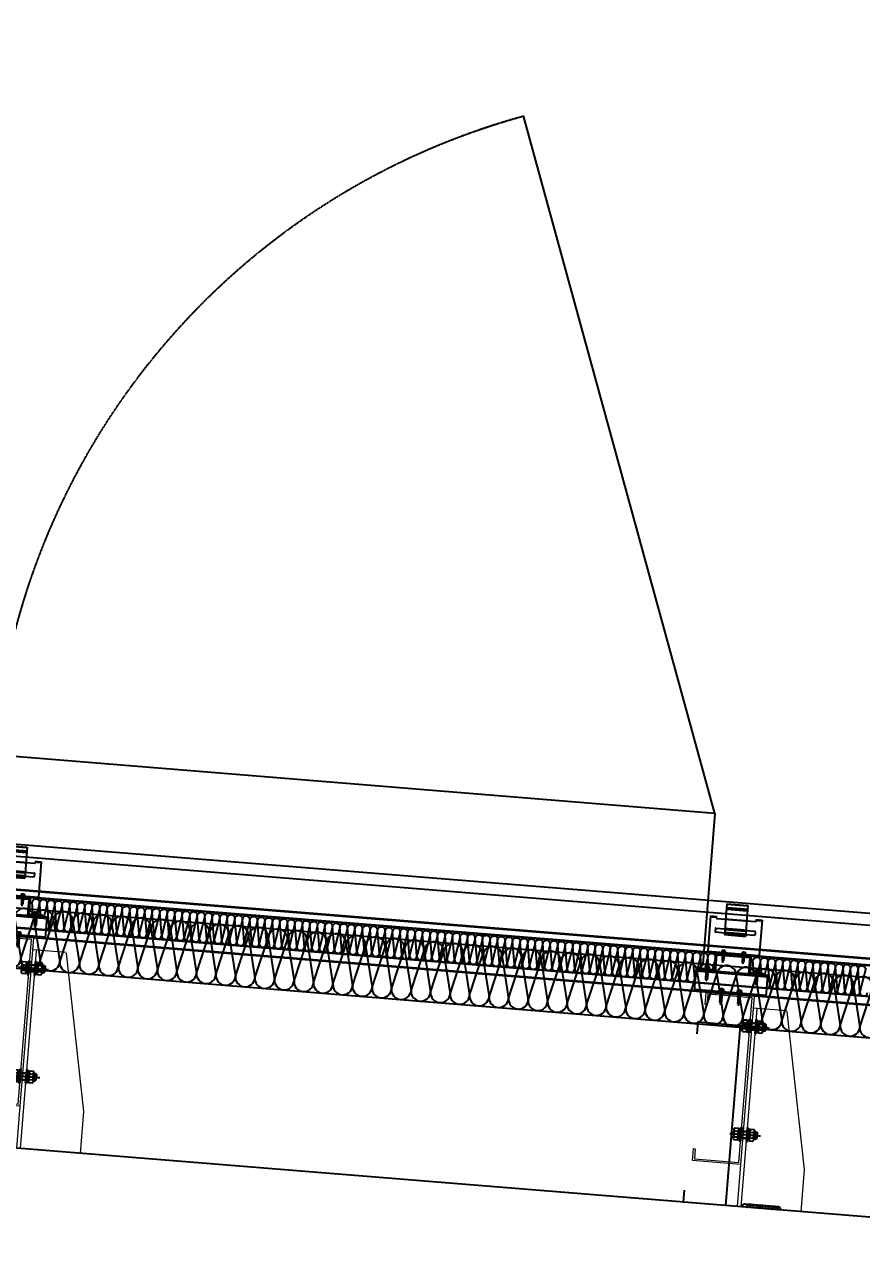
# Model space of a CAD drawing. Extents: x 220580 to 2027826, y -309201 to 71987.
# Drawn here: x 286865 to 288254, y -212316 to -210279 of the extents above; entities that cross this region are included whole.
import ezdxf

# ---------------------------------------------------------------- set-up
doc = ezdxf.new("R2010")
doc.units = 0
for name, pattern in [('CENTER', [2, 1.25, -0.25, 0.25, -0.25]), ('CONTINUOUS0', [0]), ('CONTINUOUS1', [0]), ('DASH', [0.35, 0.25, -0.1])]:
    doc.linetypes.add(name, pattern=pattern)
for name, color, linetype in [('003_THICK', 7, 'CONTINUOUS1'), ('004_THIN', 6, 'CONTINUOUS0'), ('A-AXIS-DP', 126, 'Continuous'), ('A-HATCH-2', 251, 'Continuous'), ('A-LIN-V', 9, 'Continuous'), ('AS-COLN', 6, 'Continuous'), ('BWM', 8, 'Continuous'), ('C18', 4, 'CENTER'), ('DIM', 173, 'Continuous'), ('pj', 4, 'Continuous'), ('Q-焊缝', 8, 'Continuous'), ('SEAMLOK75 - SHEET', 6, 'Continuous'), ('ZX', 240, 'CENTER'), ('建-尺寸', 3, 'Continuous'), ('紧固件', 40, 'Continuous')]:
    doc.layers.add(name, color=color, linetype=linetype)
doc.layers.add('S-dim', color=81, linetype='Continuous', lineweight=0)
doc.layers.add('粗', color=7, linetype='Continuous', lineweight=50)
doc.styles.add('A-DIM_T3', font='SIMPLEX', dxfattribs={"width": 0.705882, "bigfont": 'GBCBIG'})
doc.dimstyles.new('A-DIM&&50', dxfattribs={"dimtxt": 148.75, "dimasz": 50, "dimexe": 125, "dimexo": 150, "dimgap": 63.125, "dimtad": 1, "dimdec": 0, "dimzin": 0, "dimdsep": 46, "dimtxsty": 'A-DIM_T3', "dimblk": 'ARCHTICK', "dimcen": 0.09, "dimclrt": 7, "dimazin": 2, "dimtfac": 1, "dimtdec": 0, "dimtix": 1, "dimtmove": 2, "dimatfit": 3, "dimfxl": 0, "dimtolj": 1, "dimtzin": 0, "dimarcsym": 0})

# ---------------------------------------------------------------- blocks, each defined once
blk = doc.blocks.new('CURVEPATTERNLIB$SYSLIB$岩棉板')
at = {"color": 0}
for p, q in [((0, -17), (12, -67)), ((12, -67), (24, -17))]:
    blk.add_line(p, q, dxfattribs=at)
for centre, start, end in [((12, -17), 0, 180), ((0, -67), 270, 0), ((24, -67), 180, 270)]:
    blk.add_arc(centre, 12, start, end, dxfattribs=at)
blk = doc.blocks.new('e534654')
at = {"layer": 'A-LIN-V', "color": 2}
blk.add_line((300, 700), (5250, 1100), dxfattribs=at)
at = {"layer": 'A-LIN-V'}
blk.add_lwpolyline([(1467.3, 1075.2), (1465.6, 1095.2), (1395.9, 1089.5), (1420, 790.5), (1489.8, 796.1), (1488.2, 816.1)], dxfattribs=at)
at = {"layer": 'AS-COLN'}
for p, q in [((5250, 1500.5), (401.1, 1105.6)), ((5250, 1400.4), (400.1, 1005.4))]:
    blk.add_line(p, q, dxfattribs=at)
at = {"layer": 'A-HATCH-2', "xscale": -1.353561134779942, "yscale": 1.351351351351351, "zscale": 1.351351351351351, "rotation": 4.653246664435114}
for p in [(2598.3, 1291.6), (2339.3, 1270.5), (2371.7, 1273.1), (2404.1, 1275.7), (2436.5, 1278.4), (2468.8, 1281), (2501.2, 1283.7), (2533.6, 1286.3), (2566, 1288.9), (2080.3, 1249.4), (2112.7, 1252), (2145, 1254.7), (2177.4, 1257.3), (2209.8, 1259.9), (2242.2, 1262.6), (2274.6, 1265.2), (2306.9, 1267.8), (1853.6, 1230.9), (1886, 1233.6), (1918.4, 1236.2), (1950.8, 1238.9), (1983.2, 1241.5), (2015.5, 1244.1), (2047.9, 1246.8), (1594.6, 1209.9), (1627, 1212.5), (1659.4, 1215.1), (1691.8, 1217.8), (1724.1, 1220.4), (1756.5, 1223), (1788.9, 1225.7), (1821.3, 1228.3), (1335.6, 1188.8), (1368, 1191.4), (1400.3, 1194), (1432.7, 1196.7), (1465.1, 1199.3), (1497.5, 1202), (1529.9, 1204.6), (1562.2, 1207.2), (1206.1, 1178.2), (1238.5, 1180.9), (1270.8, 1183.5), (1303.2, 1186.1)]:
    blk.add_blockref('CURVEPATTERNLIB$SYSLIB$岩棉板', p, dxfattribs=at)
blk = doc.blocks.new('_ArchTick')
at = {"color": 0, "linetype": 'ByBlock', "const_width": 0.4}
blk.add_lwpolyline([(-0.5, -0.5), (0.5, 0.5)], dxfattribs=at)
blk = doc.blocks.new('*D407')
at = {"layer": 'Defpoints', "color": 0, "transparency": 16777216}
for p in [(-1772729.9, 580856.2), (-1772720.3, 580546.4), (-1775119.2, 580472)]:
    blk.add_point(p, dxfattribs=at)
at = {"layer": '建-尺寸', "color": 0, "lineweight": -2, "transparency": 16777216}
for p, q in [((-1772721.9, 580596.3), (-1772731.5, 580906.2)), ((-1775128.8, 580781.8), (-1772729.9, 580856.2)), ((-1775120.7, 580522), (-1775130.3, 580831.8))]:
    blk.add_line(p, q, dxfattribs=at)
at = {"layer": '建-尺寸', "color": 0, "lineweight": -2, "transparency": 16777216, "xscale": 50, "yscale": 50, "zscale": 50}
for p, rotation in [((-1772729.9, 580856.2), 1.775699479531219), ((-1775128.8, 580781.8), 181.7756994795312)]:
    blk.add_blockref('_ArchTick', p, dxfattribs=dict(at, rotation=rotation))
at = {"layer": '建-尺寸', "color": 7, "transparency": 16777216, "insert": (-1773933.6, 580956.5), "char_height": 148.75, "attachment_point": 5, "rotation": 1.7757, "style": 'A-DIM_T3'}
blk.add_mtext('\\A1;2400', dxfattribs=at)
blk = doc.blocks.new('34t65')
at = {"color": 2, "ltscale": 50}
for p, q in [((1430037, 238183.4), (1430157, 238183.4)), ((1430037, 238148.4), (1430037, 238183.4)), ((1430037, 238180.9), (1430157, 238180.9)), ((1430157, 238183.4), (1430157, 238148.4)), ((1430157, 238150.9), (1430037, 238150.9)), ((1430157, 238148.4), (1430037, 238148.4))]:
    blk.add_line(p, q, dxfattribs=at)
blk = doc.blocks.new('*U1984')
at = {"layer": 'pj'}
for p, q in [((-4.4, 0.5), (-4.4, 0)), ((4.4, 0), (-4.4, 0)), ((-4.1, 0.8), (-3.1, 1)), ((4.1, 0.8), (-4.1, 0.8)), ((-3.1, 3.9), (-3.1, 1)), ((3.1, 1), (-3.1, 1)), ((2.3, 4.2), (-2.3, 4.2)), ((-2, 0.8), (-1.5, 1)), ((-1.5, 3.9), (-1.5, 1)), ((-1.5, 0), (-1.5, -1.6)), ((1.5, 3.9), (1.5, 1)), ((2.2, 0.8), (1.5, 1)), ((1.5, 0), (1.5, -1.1)), ((3.1, 3.9), (3.1, 1)), ((4.1, 0.8), (3.1, 1)), ((4.4, 0.5), (4.4, 0)), ((-2.1, -1.9), (2.1, -1.4)), ((-2.1, -1.9), (-1.5, -1.6)), ((-2.1, -1.9), (-1.5, -2.2)), ((-2.1, -3.3), (2.1, -2.8)), ((-2.1, -3.3), (-1.5, -3)), ((-2.1, -3.3), (-1.5, -3.6)), ((-2.1, -4.7), (2.1, -4.2)), ((-2.1, -4.7), (-1.5, -4.4)), ((-2.1, -4.7), (-1.5, -5)), ((-2.1, -6.1), (2.1, -5.6)), ((-2.1, -6.1), (-1.5, -5.8)), ((-2.1, -6.1), (-1.5, -6.4)), ((-2.1, -7.5), (2.1, -7)), ((-2.1, -7.5), (-1.5, -7.2)), ((-2.1, -7.5), (-1.5, -7.8)), ((-2.1, -8.9), (2.1, -8.4)), ((-2.1, -8.9), (-1.5, -8.6)), ((-2.1, -8.9), (-1.5, -9.2)), ((-2.1, -10.3), (2.1, -9.8)), ((-2.1, -10.3), (-1.5, -10)), ((-2.1, -10.3), (-1.5, -10.6)), ((-2.1, -11.7), (2.1, -11.2)), ((-2.1, -11.7), (-1.5, -11.4)), ((-2.1, -11.7), (-1.5, -12)), ((-2.1, -13.1), (-1.5, -12.8)), ((-2.1, -13.1), (-1.1, -13)), ((-2.1, -13.1), (-1.5, -13.4)), ((-1.5, -1.6), (1.5, -1.1)), ((-1.5, -2.2), (1.5, -1.7)), ((-1.5, -2.2), (-1.5, -3)), ((-1.5, -3), (1.5, -2.5)), ((-1.5, -3.6), (1.5, -3.1)), ((-1.5, -3.6), (-1.5, -4.4)), ((-1.5, -4.4), (1.5, -3.9)), ((-1.5, -5), (1.5, -4.5)), ((-1.5, -5), (-1.5, -5.8)), ((-1.5, -5.8), (1.5, -5.3)), ((-1.5, -6.4), (1.5, -5.9)), ((-1.5, -6.4), (-1.5, -7.2)), ((-1.5, -7.2), (1.5, -6.7)), ((-1.5, -7.8), (1.5, -7.3)), ((-1.5, -7.8), (-1.5, -8.6)), ((-1.5, -8.6), (1.5, -8.1)), ((-1.5, -9.2), (1.5, -8.7)), ((-1.5, -9.2), (-1.5, -10)), ((-1.5, -10), (1.5, -9.5)), ((-1.5, -10.6), (1.5, -10.1)), ((-1.5, -10.6), (-1.5, -11.4)), ((-1.5, -11.4), (1.5, -10.9)), ((-1.5, -12), (1.5, -11.5)), ((-1.5, -12), (-1.5, -12.8)), ((-1.5, -12.8), (-1, -12.7)), ((-1.5, -13.4), (-1.5, -17.2)), ((-1.5, -13.4), (-1.3, -13.4)), ((0, -18.6), (-1.5, -17.2)), ((0, -18.6), (1.5, -17.2)), ((0.6, -12.4), (1.5, -12.3)), ((0.7, -12.8), (2.1, -12.6)), ((0.7, -13), (1.5, -12.9)), ((0.7, -13.8), (1.5, -13.7)), ((0.7, -14.2), (2.1, -14)), ((0.7, -14.4), (1.5, -14.3)), ((1.5, -0.3), (1.5, -1.1)), ((2.1, -1.4), (1.5, -1.1)), ((2.1, -1.4), (1.5, -1.7)), ((1.5, -1.7), (1.5, -2.5)), ((2.1, -2.8), (1.5, -2.5)), ((2.1, -2.8), (1.5, -3.1)), ((1.5, -3.1), (1.5, -3.9)), ((2.1, -4.2), (1.5, -3.9)), ((2.1, -4.2), (1.5, -4.5)), ((1.5, -4.5), (1.5, -5.3)), ((2.1, -5.6), (1.5, -5.3)), ((2.1, -5.6), (1.5, -5.9)), ((1.5, -5.9), (1.5, -6.7)), ((2.1, -7), (1.5, -6.7)), ((2.1, -7), (1.5, -7.3)), ((1.5, -7.3), (1.5, -8.1)), ((2.1, -8.4), (1.5, -8.1)), ((2.1, -8.4), (1.5, -8.7)), ((1.5, -8.7), (1.5, -9.5)), ((2.1, -9.8), (1.5, -9.5)), ((2.1, -9.8), (1.5, -10.1)), ((1.5, -10.1), (1.5, -10.9)), ((2.1, -11.2), (1.5, -10.9)), ((2.1, -11.2), (1.5, -11.5)), ((1.5, -11.5), (1.5, -12.3)), ((2.1, -12.6), (1.5, -12.3)), ((2.1, -12.6), (1.5, -12.9)), ((1.5, -12.9), (1.5, -13.7)), ((2.1, -14), (1.5, -13.7)), ((2.1, -14), (1.5, -14.3)), ((1.5, -14.3), (1.5, -17.2))]:
    blk.add_line(p, q, dxfattribs=at)
blk.add_lwpolyline([(0, -18.6), (0.7, -14.4), (0.7, -12.7, 0.417657), (0.4, -12.4, 0.097062), (-1, -12.7), (-1.5, -13.8)], format="xyb", dxfattribs=at)
for centre, radius, start, end in [((-4.1, 0.5), 0.3, 90, 180), ((-2.3, 3.3), 0.951, 35.4009, 144.5991), ((0, 1), 3.2, 61.0594, 118.9406), ((2.3, 3.3), 0.951, 35.4009, 144.5991), ((4.1, 0.5), 0.3, 0, 90)]:
    blk.add_arc(centre, radius, start, end, dxfattribs=at)
at = {"layer": 'ZX', "ltscale": 0.2}
blk.add_line((0, 4.9), (0, -21), dxfattribs=at)
blk = doc.blocks.new('A$C2F3B4A73')
at = {"layer": '粗', "lineweight": -2}
for p, q in [((25.2, 101.1), (60.4, 101.1)), ((25.2, 101.1), (25.2, 49.6)), ((60.4, 101.1), (60.4, 49.6)), ((0, 78.7), (9.6, 78.7)), ((0, 78.7), (0, 19.8)), ((9.6, 78.7), (9.6, 76.3)), ((10.4, 75.5), (25.2, 75.5)), ((60.4, 75.5), (75.2, 75.5)), ((76, 78.7), (85.6, 78.7)), ((76, 78.7), (76, 76.3)), ((85.6, 78.7), (85.6, 19.8)), ((9.6, 58.4), (9.6, 53.6)), ((10.4, 59.2), (25.2, 59.2)), ((10.4, 52.8), (25.2, 52.8)), ((25.2, 58.4), (60.4, 58.4)), ((25.2, 53.6), (60.4, 53.6)), ((25.2, 49.6), (60.4, 49.6)), ((60.4, 59.2), (75.2, 59.2)), ((60.4, 52.8), (75.2, 52.8)), ((76, 58.4), (76, 53.6)), ((0, 19.8), (85.6, 19.8)), ((0, 18.8), (0, 19.8)), ((0, 18.8), (85.6, 18.8)), ((14.4, 19.8), (14.4, 18.8)), ((71.2, 19.8), (71.2, 18.8)), ((85.6, 19.8), (85.6, 18.8))]:
    blk.add_line(p, q, dxfattribs=at)
at = {"layer": '粗', "linetype": 'DASH', "lineweight": -2}
for p, q in [((25.2, 100.6), (60.4, 100.6)), ((25.2, 94.7), (60.4, 94.7)), ((25.2, 92.3), (60.4, 92.3)), ((0, 77.7), (9.6, 77.7)), ((25.2, 75.5), (60.4, 75.5)), ((76, 77.7), (85.6, 77.7)), ((25.2, 60), (60.4, 60)), ((25.2, 59.2), (60.4, 59.2)), ((25.2, 52.8), (60.4, 52.8)), ((25.2, 52), (60.4, 52)), ((16, 19.8), (16, 18.8)), ((21.6, 19.8), (21.6, 18.8)), ((29.6, 19.8), (29.6, 18.8)), ((35.2, 19.8), (35.2, 18.8)), ((50.4, 19.8), (50.4, 18.8)), ((56, 19.8), (56, 18.8)), ((64, 19.8), (64, 18.8)), ((69.6, 19.8), (69.6, 18.8))]:
    blk.add_line(p, q, dxfattribs=at)
at = {"layer": '粗', "lineweight": -2}
for centre, start, end in [((10.4, 76.3), 180, 270), ((75.2, 76.3), 270, 0), ((10.4, 58.4), 90, 180), ((10.4, 53.6), 180, 270), ((75.2, 58.4), 0, 90), ((75.2, 53.6), 270, 0)]:
    blk.add_arc(centre, 0.8, start, end, dxfattribs=at)
at = {"layer": '紧固件', "color": 2, "yscale": 0.8, "zscale": 0.8}
for p, xscale in [((26.1, 19.8), 0.8), ((59.5, 19.8), -0.8)]:
    blk.add_blockref('*U1984', p, dxfattribs=dict(at, xscale=xscale))
blk = doc.blocks.new('A$C51791418')
blk.add_blockref('A$C2F3B4A73', (-42.8, -15.8))
blk = doc.blocks.new('*U1987')
at = {"layer": '003_THICK', "color": 2}
for points in [[(-11, 13.1, 0.611769), (-11, 6.5, 0.611769)], [(-11, 6.5, 0.305859), (-11, -6.5, 0.305859)], [(31.2, 6.5, 0.61177), (31.2, 13.1, 0.61177)], [(31.2, -6.5, 0.305858), (31.2, 6.5, 0.305858)], [(-11, -6.5, 0.611769), (-11, -13.1, 0.611769)], [(31.2, -13.1, 0.61177), (31.2, -6.5, 0.61177)]]:
    blk.add_lwpolyline(points, format="xyb", dxfattribs=at)
for points in [[(-13, 9.8), (-13, -9.8)], [(-11, 13.1), (-3, 13.1)], [(-11, 6.5), (-3, 6.5)], [(-3.6, 8), (-3.6, -8)], [(-3, 13.1), (-3, -13.1)], [(-3, 12.1), (1.1, 12.1)], [(-3, 0), (1.1, 4.1)], [(-3, -4.1), (1.1, 0)], [(1.1, 15), (4.1, 15)], [(1.1, 15), (1.1, -15)], [(4.1, 15), (4.1, -15)], [(4.1, 8), (16.1, 8)], [(16.1, 15), (16.1, -15)], [(16.1, 15), (19.1, 15)], [(19.1, 15), (19.1, -15)], [(19.1, 12.1), (23.2, 12.1)], [(19.1, 0), (23.2, 4.1)], [(23.2, 13.1), (23.2, -13.1)], [(23.2, 13.1), (31.2, 13.1)], [(23.2, 6.5), (31.2, 6.5)], [(33.2, 9.8), (33.2, -9.8)], [(33.2, 8), (37.5, 8)], [(37.5, 8), (37.5, -8)], [(37.5, 8), (39, 6.5)], [(39, 6.5), (39, -6.5)], [(-11, -6.5), (-3, -6.5)], [(-11, -13.1), (-3, -13.1)], [(-3, -12.1), (1.1, -12.1)], [(1.1, -15), (4.1, -15)], [(4.1, -8), (16.1, -8)], [(16.1, -15), (19.1, -15)], [(19.1, -4.1), (23.2, 0)], [(19.1, -12.1), (23.2, -12.1)], [(23.2, -6.5), (31.2, -6.5)], [(23.2, -13.1), (31.2, -13.1)], [(33.2, -8), (37.5, -8)], [(37.5, -8), (39, -6.5)]]:
    blk.add_lwpolyline(points, dxfattribs=at)
at = {"layer": '004_THIN', "color": 2}
for points in [[(-3.6, 6.5), (16.1, 6.5)], [(33.2, 6.5), (39, 6.5)], [(-3.6, -6.5), (16.1, -6.5)], [(33.2, -6.5), (39, -6.5)]]:
    blk.add_lwpolyline(points, dxfattribs=at)
at = {"layer": 'C18', "color": 1, "ltscale": 0.6}
blk.add_lwpolyline([(-21, 0), (47, 0)], dxfattribs=at)
blk = doc.blocks.new('1112')
at = {"color": 2}
blk.add_lwpolyline([(1432456, 238570.9), (1432478.5, 238570.9), (1432478.5, 238598.4), (1432538.5, 238598.4), (1432538.5, 238570.9), (1432561, 238570.9), (1432561, 238568.4), (1432536, 238568.4), (1432536, 238595.9), (1432481, 238595.9), (1432481, 238568.4), (1432456, 238568.4)], close=True, dxfattribs=at)
at = {"layer": 'S-dim', "ltscale": 10}
for p, q in [((1432412.5, 238511.6), (1432362.5, 238252.3)), ((1432412.5, 238512.7), (1432468.5, 238512.7)), ((1432462.5, 238511.6), (1432462.5, 238182.3)), ((1432362.5, 238252.3), (1432362.5, 238182.3)), ((1432468.5, 238252.3), (1432468.5, 238182.3)), ((1432362.5, 238182.3), (1432468.5, 238182.3))]:
    blk.add_line(p, q, dxfattribs=at)
at = {"layer": 'S-dim', "color": 6, "ltscale": 10}
blk.add_lwpolyline([(1432548.5, 238512.3), (1432548.5, 238532.3), (1432468.5, 238532.3), (1432468.5, 238252.3), (1432548.5, 238252.3), (1432548.5, 238272.3), (1432545.5, 238272.3), (1432545.5, 238255.3), (1432471.5, 238255.3), (1432471.5, 238529.3), (1432545.5, 238529.3), (1432545.5, 238512.3)], close=True, dxfattribs=at)
blk.add_blockref('34t65', (2411.5, 385))
at = {"xscale": -0.7500000000000001, "yscale": 0.7500000000000001, "zscale": 0.7500000000000001, "rotation": 359.9999999722328}
for p in [(1432474.6, 238482.3), (1432474.6, 238302.3)]:
    blk.add_blockref('*U1987', p, dxfattribs=at)
at = {"layer": 'SEAMLOK75 - SHEET', "xscale": -1}
blk.add_blockref('A$C51791418', (1432508.5, 238596.4), dxfattribs=at)
at = {"layer": '紧固件', "xscale": -1.023999999801318, "yscale": 1.023999999801318, "zscale": 1.023999999801318}
for p in [(1432467.3, 238570.9), (1432549.8, 238570.9, 0), (1432493.5, 238535.9), (1432523.5, 238535.9)]:
    blk.add_blockref('*U1984', p, dxfattribs=at)
blk = doc.blocks.new('r5657')
at = {"layer": 'A-LIN-V'}
blk.add_line((-1775119.2, 580472), (-1775111.4, 580222.1), dxfattribs=at)
for points in [[(-1772720.3, 580546.4), (-1773165.5, 581660.7)], [(-1775119.2, 580472), (-1774743.9, 581611.8)], [(-1775119.2, 580472), (-1772720.3, 580546.4)], [(-1772712.6, 580296.5), (-1772720.3, 580546.4)]]:
    blk.add_lwpolyline(points, dxfattribs=at)
at = {"layer": 'A-LIN-V', "linetype": 'DASH'}
for centre, start, end in [((-1772720.3, 580546.4), 111.7757, 181.7757), ((-1775119.2, 580472), 1.7757, 71.7757)]:
    blk.add_arc(centre, 1200, start, end, dxfattribs=at)
at = {"layer": '建-尺寸'}
dim = blk.add_aligned_dim(p1=(-1775119.2, 580472), p2=(-1772720.3, 580546.4), distance=310, dimstyle='A-DIM&&50', dxfattribs=at)
dim.commit()
dim.dimension.update_dxf_attribs({"geometry": '*D407', "text_midpoint": (-1773933.6, 580956.5)})
blk = doc.blocks.new('34t6t5')
at = {"color": 1, "ltscale": 50}
for p, q in [((379864.4, -34024.8), (384626.3, -34409.6)), ((379864.5, -34023.3), (384626.3, -34408.1))]:
    blk.add_line(p, q, dxfattribs=at)
at = {"color": 4, "ltscale": 50}
for p, q in [((384601.3, -34459.6), (379862.8, -34076.7, 0)), ((384601.3, -34458.8), (379862.9, -34075.9, 0)), ((384601.3, -34473.1), (379862.4, -34090.1, 0)), ((384601.3, -34473.9), (379862.4, -34090.9, 0))]:
    blk.add_line(p, q, dxfattribs=at)
at = {"color": 2, "ltscale": 50}
blk.add_line((384601.3, -34472.8), (379862.4, -34089.8, 0), dxfattribs=at)
at = {"layer": 'BWM'}
for points in [[(382540.8, -34268.7), (382539.1, -34248.3, -1), (382551.5, -34249.3), (382546.6, -34269.1)], [(382553.3, -34269.7), (382551.5, -34249.3, -1), (382564, -34250.3), (382558.4, -34272.6)], [(382560.5, -34293.9, 0.414214), (382567.2, -34288.2), (382564, -34250.3, -1), (382576.5, -34251.3), (382567.2, -34288.2, 1), (382579.7, -34289.2), (382576.5, -34251.3, -1), (382588.9, -34252.3), (382579.7, -34289.2, 1), (382592.1, -34290.2), (382588.9, -34252.3, -1), (382601.4, -34253.3), (382592.1, -34290.2, 1), (382604.6, -34291.2), (382601.4, -34253.3, -1), (382613.8, -34254.4), (382604.6, -34291.2, 1), (382617.1, -34292.2), (382613.8, -34254.4, -1), (382626.3, -34255.4), (382617.1, -34292.2, 1), (382629.5, -34293.2), (382626.3, -34255.4, -1), (382638.8, -34256.4), (382629.5, -34293.2, 1), (382642, -34294.2), (382638.8, -34256.4, -1), (382651.2, -34257.4), (382642, -34294.2, 1), (382654.4, -34295.2), (382651.2, -34257.4, -1), (382663.7, -34258.4), (382654.4, -34295.2, 1), (382666.9, -34296.2), (382663.7, -34258.4, -1), (382676.1, -34259.4), (382666.9, -34296.2, 1), (382679.4, -34297.3), (382676.1, -34259.4, -1), (382688.6, -34260.4), (382679.4, -34297.3, 1), (382691.8, -34298.3), (382688.6, -34260.4, -1), (382701.1, -34261.4), (382691.8, -34298.3, 1), (382704.3, -34299.3), (382701.1, -34261.4, -1), (382713.5, -34262.4), (382704.3, -34299.3, 1), (382716.7, -34300.3), (382713.5, -34262.4, -1), (382726, -34263.4), (382716.7, -34300.3, 1), (382729.2, -34301.3), (382726, -34263.4, -1), (382738.4, -34264.4), (382729.2, -34301.3, 1), (382741.6, -34302.3), (382738.4, -34264.4, -1), (382750.9, -34265.4), (382741.6, -34302.3, 1), (382754.1, -34303.3), (382750.9, -34265.4, -1), (382763.4, -34266.4), (382754.1, -34303.3, 1), (382766.6, -34304.3), (382763.4, -34266.4, -1), (382775.8, -34267.4), (382766.6, -34304.3, 1), (382779, -34305.3), (382775.8, -34267.4, -1), (382788.3, -34268.5), (382779, -34305.3, 1), (382791.5, -34306.3), (382788.3, -34268.5, -1), (382800.7, -34269.5), (382791.5, -34306.3, 1), (382803.9, -34307.3), (382800.7, -34269.5, -1), (382813.2, -34270.5), (382803.9, -34307.3, 1), (382816.4, -34308.3), (382813.2, -34270.5, -1), (382825.7, -34271.5), (382816.4, -34308.3, 1), (382828.9, -34309.3), (382825.7, -34271.5, -1), (382838.1, -34272.5), (382828.9, -34309.3, 1), (382841.3, -34310.3), (382838.1, -34272.5, -1), (382850.6, -34273.5), (382841.3, -34310.3, 1), (382853.8, -34311.3), (382850.6, -34273.5, -1), (382863, -34274.5), (382853.8, -34311.3, 1), (382866.2, -34312.4), (382863, -34274.5, -1), (382875.5, -34275.5), (382866.2, -34312.4, 1), (382878.7, -34313.4), (382875.5, -34275.5, -1), (382888, -34276.5), (382878.7, -34313.4, 1), (382891.2, -34314.4), (382888, -34276.5, -1), (382900.4, -34277.5), (382891.2, -34314.4, 1), (382903.6, -34315.4), (382900.4, -34277.5, -1), (382912.9, -34278.5), (382903.6, -34315.4, 1), (382916.1, -34316.4), (382912.9, -34278.5, -1), (382925.3, -34279.5), (382916.1, -34316.4, 1), (382928.5, -34317.4), (382925.3, -34279.5, -1), (382937.8, -34280.5), (382928.5, -34317.4, 1), (382941, -34318.4), (382937.8, -34280.5, -1), (382950.2, -34281.5), (382941, -34318.4, 1), (382953.5, -34319.4), (382950.2, -34281.5, -1), (382962.7, -34282.5), (382953.5, -34319.4, 1), (382965.9, -34320.4), (382962.7, -34282.5, -1), (382975.2, -34283.6), (382965.9, -34320.4, 1), (382978.4, -34321.4), (382975.2, -34283.6, -1), (382987.6, -34284.6), (382978.4, -34321.4, 1), (382990.8, -34322.4), (382987.6, -34284.6, -1), (383000.1, -34285.6), (382990.8, -34322.4, 1), (383003.3, -34323.4), (383000.1, -34285.6, -1), (383012.5, -34286.6), (383003.3, -34323.4, 1), (383015.8, -34324.4), (383012.5, -34286.6, -1), (383025, -34287.6), (383015.8, -34324.4, 1), (383028.2, -34325.4), (383025, -34287.6, -1), (383037.5, -34288.6), (383028.2, -34325.4, 1), (383040.7, -34326.5), (383037.5, -34288.6, -1), (383049.9, -34289.6), (383040.7, -34326.5, 1), (383053.1, -34327.5), (383049.9, -34289.6, -1), (383062.4, -34290.6), (383053.1, -34327.5, 1), (383065.6, -34328.5), (383062.4, -34290.6, -1), (383074.8, -34291.6), (383065.6, -34328.5, 1), (383078.1, -34329.5), (383074.8, -34291.6, -1), (383087.3, -34292.6), (383078.1, -34329.5, 1), (383090.5, -34330.5), (383087.3, -34292.6, -1), (383099.8, -34293.6), (383090.5, -34330.5, 1), (383103, -34331.5), (383099.8, -34293.6, -1), (383112.2, -34294.6), (383103, -34331.5, 1), (383115.4, -34332.5), (383112.2, -34294.6, -1), (383124.7, -34295.6), (383115.4, -34332.5, 1), (383127.9, -34333.5), (383124.7, -34295.6, -1), (383137.1, -34296.6), (383127.9, -34333.5, 1), (383140.3, -34334.5), (383137.1, -34296.6, -1), (383149.6, -34297.6), (383140.3, -34334.5, 1), (383152.8, -34335.5), (383149.6, -34297.6, -1), (383162.1, -34298.7), (383152.8, -34335.5, 1), (383165.3, -34336.5), (383162.1, -34298.7, -1), (383174.5, -34299.7), (383165.3, -34336.5, 1), (383177.7, -34337.5), (383174.5, -34299.7, -1), (383187, -34300.7), (383177.7, -34337.5, 1), (383190.2, -34338.5), (383187, -34300.7, -1), (383199.4, -34301.7), (383190.2, -34338.5, 1), (383202.6, -34339.5), (383199.4, -34301.7, -1), (383211.9, -34302.7), (383202.6, -34339.5, 1), (383215.1, -34340.5), (383211.9, -34302.7, -1), (383224.4, -34303.7), (383215.1, -34340.5, 1), (383227.6, -34341.6), (383224.4, -34303.7, -1), (383236.8, -34304.7), (383227.6, -34341.6, 1), (383240, -34342.6), (383236.8, -34304.7, -1), (383249.3, -34305.7), (383240, -34342.6, 1), (383252.5, -34343.6), (383249.3, -34305.7, -1), (383261.7, -34306.7), (383252.5, -34343.6, 1), (383264.9, -34344.6), (383261.7, -34306.7, -1), (383274.2, -34307.7), (383264.9, -34344.6, 1), (383277.4, -34345.6), (383274.2, -34307.7, -1), (383286.7, -34308.7), (383277.4, -34345.6, 1), (383289.9, -34346.6), (383286.7, -34308.7, -1), (383299.1, -34309.7), (383289.9, -34346.6, 1), (383302.3, -34347.6), (383299.1, -34309.7, -1), (383311.6, -34310.7), (383302.3, -34347.6, 1), (383314.8, -34348.6), (383311.6, -34310.7, -1), (383324, -34311.7), (383314.8, -34348.6, 1), (383327.2, -34349.6), (383324, -34311.7, -1), (383336.5, -34312.8), (383327.2, -34349.6, 1), (383339.7, -34350.6), (383336.5, -34312.8, -1), (383348.9, -34313.8), (383339.7, -34350.6, 1), (383352.2, -34351.6), (383348.9, -34313.8, -1), (383361.4, -34314.8), (383352.2, -34351.6, 1), (383364.6, -34352.6), (383361.4, -34314.8, -1), (383373.9, -34315.8), (383364.6, -34352.6, 1), (383377.1, -34353.6), (383373.9, -34315.8, -1), (383386.3, -34316.8), (383377.1, -34353.6, 1), (383389.5, -34354.6), (383386.3, -34316.8, -1), (383398.8, -34317.8), (383389.5, -34354.6, 1), (383402, -34355.6), (383398.8, -34317.8, -1), (383411.2, -34318.8), (383402, -34355.6, 1), (383414.5, -34356.7), (383411.2, -34318.8, -1), (383423.7, -34319.8), (383414.5, -34356.7, 1), (383426.9, -34357.7), (383423.7, -34319.8, -1), (383436.2, -34320.8), (383426.9, -34357.7, 1), (383439.4, -34358.7), (383436.2, -34320.8, -1), (383448.6, -34321.8), (383439.4, -34358.7, 1), (383451.8, -34359.7), (383448.6, -34321.8, -1), (383461.1, -34322.8), (383451.8, -34359.7, 1), (383464.3, -34360.7), (383461.1, -34322.8, -1), (383473.5, -34323.8), (383464.3, -34360.7, 1), (383476.8, -34361.7), (383473.5, -34323.8, -1), (383486, -34324.8), (383476.8, -34361.7, 1), (383489.2, -34362.7), (383486, -34324.8, -1), (383498.5, -34325.8), (383489.2, -34362.7, 1), (383501.7, -34363.7), (383498.5, -34325.8, -1), (383510.9, -34326.8), (383501.7, -34363.7, 1), (383514.1, -34364.7), (383510.9, -34326.8, -1), (383523.4, -34327.9), (383514.1, -34364.7, 1), (383526.6, -34365.7), (383523.4, -34327.9, -1), (383535.8, -34328.9), (383526.6, -34365.7, 1), (383539, -34366.7), (383535.8, -34328.9, -1), (383548.3, -34329.9), (383539, -34366.7, 1), (383551.5, -34367.7), (383548.3, -34329.9, -1), (383560.8, -34330.9), (383551.5, -34367.7, 1), (383564, -34368.7), (383560.8, -34330.9, -1), (383573.2, -34331.9), (383564, -34368.7, 1), (383576.4, -34369.7), (383573.2, -34331.9, -1), (383585.7, -34332.9), (383576.4, -34369.7, 1), (383588.9, -34370.8), (383585.7, -34332.9, -1), (383598.1, -34333.9), (383588.9, -34370.8, 1), (383601.3, -34371.8), (383598.1, -34333.9, -1), (383610.6, -34334.9), (383601.3, -34371.8, 1), (383613.8, -34372.8), (383610.6, -34334.9, -1), (383623.1, -34335.9), (383613.8, -34372.8, 1), (383626.3, -34373.8), (383623.1, -34335.9, -1), (383635.5, -34336.9), (383626.3, -34373.8, 1), (383638.7, -34374.8), (383635.5, -34336.9, -1), (383648, -34337.9), (383642.4, -34360.2)], [(383649.7, -34358.3), (383648, -34337.9, -1), (383660.4, -34338.9), (383655.5, -34358.7)], [(383662.2, -34359.3), (383660.4, -34338.9, -1), (383672.9, -34339.9), (383667.9, -34359.7)], [(383736.9, -34365.3), (383735.2, -34345, -1), (383747.7, -34346), (383742.7, -34365.8)], [(383749.4, -34366.3), (383747.7, -34346, -1), (383760.1, -34347), (383754.5, -34369.2)], [(383756.6, -34390.6, 0.414214), (383763.3, -34384.8), (383760.1, -34347, -1), (383772.6, -34348), (383763.3, -34384.8, 1), (383775.8, -34385.9), (383772.6, -34348, -1), (383785, -34349), (383775.8, -34385.9, 1), (383788.2, -34386.9), (383785, -34349, -1), (383797.5, -34350), (383788.2, -34386.9, 1), (383800.7, -34387.9), (383797.5, -34350, -1), (383809.9, -34351), (383800.7, -34387.9, 1), (383813.2, -34388.9), (383809.9, -34351, -1), (383822.4, -34352), (383813.2, -34388.9, 1), (383825.6, -34389.9), (383822.4, -34352, -1), (383834.9, -34353), (383825.6, -34389.9, 1), (383838.1, -34390.9), (383834.9, -34353, -1), (383847.3, -34354), (383838.1, -34390.9, 1), (383850.5, -34391.9), (383847.3, -34354, -1), (383859.8, -34355), (383850.5, -34391.9, 1), (383863, -34392.9), (383859.8, -34355, -1), (383872.2, -34356), (383863, -34392.9, 1), (383875.5, -34393.9), (383872.2, -34356, -1), (383884.7, -34357.1), (383875.5, -34393.9, 1), (383887.9, -34394.9), (383884.7, -34357.1, -1), (383897.2, -34358.1), (383887.9, -34394.9, 1), (383900.4, -34395.9), (383897.2, -34358.1, -1), (383909.6, -34359.1), (383900.4, -34395.9, 1), (383912.8, -34396.9), (383909.6, -34359.1, -1), (383922.1, -34360.1), (383912.8, -34396.9, 1), (383925.3, -34397.9)]]:
    blk.add_lwpolyline(points, format="xyb", dxfattribs=at)
at = {"layer": 'SEAMLOK75 - SHEET'}
for p, q in [((384801.3, -34337.3, 0), (379885.5, -33940, 0)), ((384799.7, -34357.2, 0), (379890.5, -33960.5, 0)), ((379879.5, -34014.8, 0), (384795.3, -34412, 0)), ((379882.2, -34014, 0), (384795.4, -34411, 0))]:
    blk.add_line(p, q, dxfattribs=at)
at = {"xscale": -1, "rotation": 355.3800780923027}
for p in [(1791142.8, -387443.6), (1792338.9, -387540.3)]:
    blk.add_blockref('1112', p, dxfattribs=at)
at = {"layer": 'A-LIN-V', "xscale": -1, "rotation": 357.1196224471548}
blk.add_blockref('r5657', (-1418373.6, -524638.3), dxfattribs=at)
blk = doc.blocks.new('A$Cc659754e')
at = {"layer": 'A-LIN-V', "color": 2}
blk.add_line((-5500, 1650), (-10450, 2050), dxfattribs=at)
at = {"layer": 'Q-焊缝'}
blk.add_lwpolyline([(-6528.5, 1733.1, 0.57735), (-6535.6, 1738, -0.267949), (-6533.4, 1733.5, 0.57735), (-6540.6, 1738.4, -0.267949), (-6538.4, 1733.9, 0.57735), (-6545.6, 1738.8, -0.267949), (-6543.4, 1734.3, 0.57735), (-6550.5, 1739.2, -0.267949), (-6548.4, 1734.7, 0.57735), (-6555.5, 1739.6, -0.267949), (-6553.4, 1735.1, 0.57735), (-6560.5, 1740, -0.267949), (-6558.4, 1735.5, 0.57735), (-6565.5, 1740.4, -0.267949), (-6563.3, 1735.9, 0.57735), (-6570.5, 1740.8, -0.267949), (-6568.3, 1736.3, 0.57735), (-6575.5, 1741.2, -0.267949), (-6573.3, 1736.7, 0.57735), (-6580.4, 1741.7, -0.267949), (-6578.3, 1737.1, 0.57735), (-6585.4, 1742.1, -0.267949), (-6583.3, 1737.5, 1), (-6593.2, 1738.3, 1)], format="xyb", dxfattribs=at)
at = {"layer": 'A-AXIS-DP'}
blk.add_blockref('34t6t5', (-390309.8, 36491.9), dxfattribs=at)

msp = doc.modelspace()

# ---------------------------------------------------------------- block references
at = {"layer": 'A-LIN-V', "xscale": -1, "rotation": 357.1196224471548}
msp.add_blockref('r5657', (-1514035.2, -702125.4), dxfattribs=at)
at = {"layer": 'A-LIN-V', "xscale": -1}
msp.add_blockref('e534654', (289448.2, -213029), dxfattribs=at)
at = {"layer": 'DIM', "ltscale": 2000}
msp.add_blockref('A$Cc659754e', (294648.2, -213979), dxfattribs=at)

doc.saveas('drawing.dxf')
